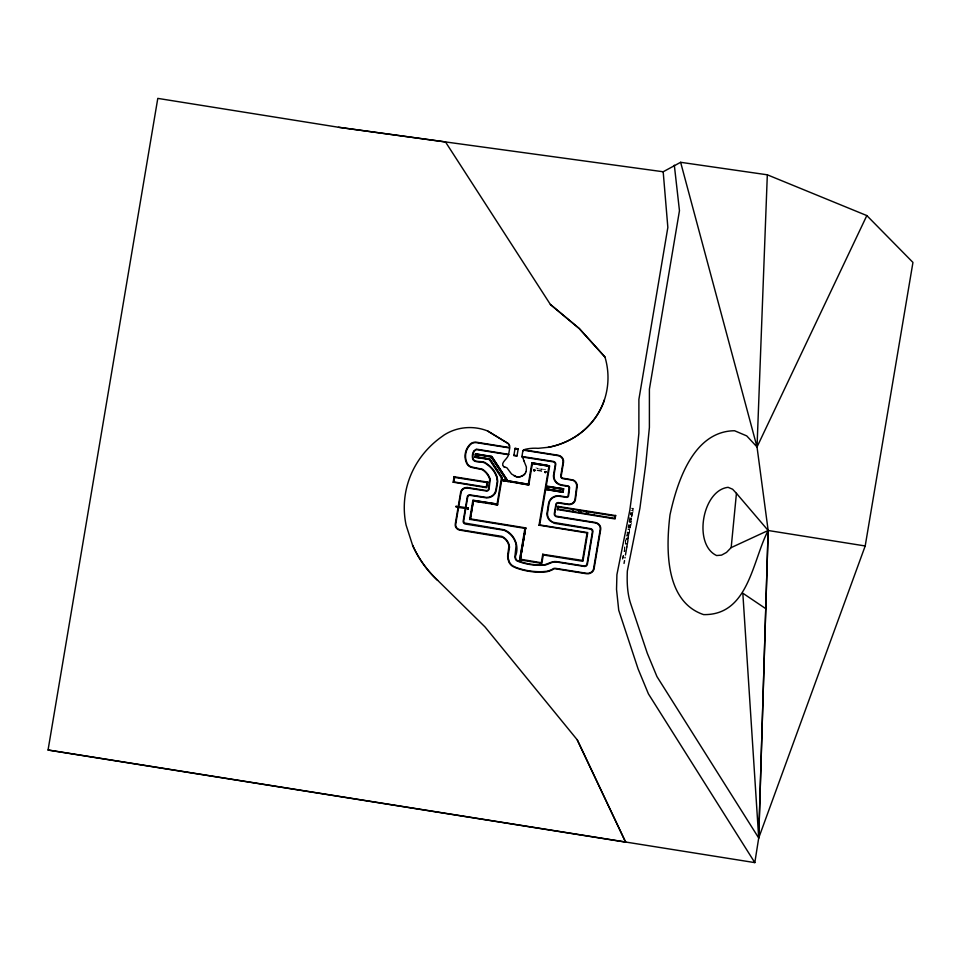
<?xml version="1.0" encoding="UTF-8"?>
<svg xmlns="http://www.w3.org/2000/svg" width="961" height="961" viewBox="0 0 961 961"><rect width="100%" height="100%" fill="white"/><g stroke="black" fill="none" stroke-linecap="round" stroke-linejoin="round"><path stroke-width="0.72" stroke-dasharray="4.8 3.6" d="M628.71 524.682L630.428 525.487L628.626 525.199L628.17 527.841C631.629 529.715 632.65 517.486 629.575 517.883M627.065 544.262L625.263 543.974L625.299 543.289L627.101 543.578M630.224 514.76L632.026 515.048C629.911 522.904 635.93 506.267 631.269 507.925M626.332 538.316L626.248 539.253L628.05 539.541L628.134 538.604L626.236 538.785L628.134 538.604M624.35 549.32L624.806 546.725M628.866 533.091L627.125 532.466L628.926 532.754L627.941 539.349M627.149 533.139L627.293 532.082L629.239 532.562L630.332 524.382L628.95 533.427L627.125 532.466M630.8 522.316L630.993 520.802L630.824 522.52L629.023 522.231M628.506 525.138L628.17 527.709L629.972 527.997M632.026 515.048L631.677 516.694L633.071 508.213M629.287 521.342C629.131 514.712 634.224 523.132 629.203 521.787M626.644 536.899L628.446 537.187L629.239 532.562M623.965 551.206L625.863 550.869M545.716 469.713L535.866 467.923M624.638 548.443L624.23 550.881L624.59 548.527M622.608 559.194L623.257 555.278M625.395 542.605L626.055 538.653M625.263 543.974L625.863 540.346M627.857 538.941L628.386 535.926L626.608 535.637M623.257 557.092L622.872 558.99M624.194 551.614L624.902 547.41M629.972 528.13L630.428 525.487M537.199 468.656L544.262 469.761M537.103 470.097L545.572 471.419M537.019 470.602L542.665 471.479M631.245 508.177L633.047 508.465M630.836 510.291L632.638 510.579M630.548 512.453L632.35 512.742M630.368 513.102L632.17 513.39M630.584 513.582L632.386 513.871M630.248 513.835L632.05 514.123M630.5 514.123L632.302 514.399M629.539 518.015L631.341 518.303M629.623 519.192L631.425 519.469M629.107 520.538L631.041 520.898M628.999 521.282L631.089 521.631M629.131 521.583L631.005 522.075M628.134 526.4L629.935 526.688M628.05 526.916L629.863 527.205M627.989 528.922L629.791 529.211M627.893 529.559L629.695 529.847M628.854 534.833L627.053 534.544L627.437 532.274M626.98 535.001L628.782 535.289M626.68 535.121L628.482 535.409M631.377 518.159L631.497 519M628.926 532.754L628.95 533.427M628.41 535.926L628.446 537.187M622.92 557.728L623.269 555.638L622.92 557.728"/><path stroke-width="1.44" d="M412.617 545.343L412.617 545.259A113.038 105.95 5.4 0 0 437.555 580.228L437.555 580.312A113.038 105.95 5.4 0 1 412.617 545.343L406.095 525.078A95.836 89.829 5.4 0 1 443.225 435.693L443.225 435.609A45.647 42.789 5.4 0 1 487.611 430.972L506.891 442.697A4.745 4.445 5.4 0 1 509.57 446.084L509.63 447.586L476.716 442.252A7.568 7.087 5.4 0 0 469.545 444.763L467.635 447.261A18.968 17.779 5.4 0 0 465.484 460.043L466.481 463.01A7.808 7.328 5.4 0 0 472.512 467.623L482.242 469.629A18.824 17.646 5.4 0 1 489.726 479.179L488.596 489.005A1.958 1.838 5.4 0 1 486.638 490.578L467.214 487.503M338.488 127.26L663.186 171.767L680.628 162.301L757.028 446.973L768.163 530.496L758.709 837.992L754.817 862.618L48.062 749.976L157.796 98.382L338.488 127.26L445.508 141.964L550.377 304.457L579.267 328.602L604.986 356.999M767.322 174.806L866.834 215.576L912.95 262.425L865.2 545.968L768.163 530.496L731.177 547.602L726.492 552.431L721.519 555.134L716.618 555.542C692.893 544.515 702.275 490.218 728.102 487.323L732.618 489.233L736.438 493.341L768.163 530.496C752.295 560.84 748.619 615.424 703.596 614.608C664.676 601.478 665.961 548.118 669.997 514.856C677.157 481.809 693.422 431.141 734.564 430.744L746.733 435.91L757.028 446.973L767.322 174.806L680.628 162.301M502.795 465.22C501.582 461.977 507.624 458.721 508.597 454.721L476.428 449.604L474.362 451.033A11.172 10.475 5.4 0 0 473.365 459.502C476.38 463.13 483.119 460.007 486.602 463.61A26.62 24.95 5.4 0 1 497.173 477.124L497.738 481.401L496.332 490.038A9.766 9.154 5.4 0 1 486.554 497.894L470.097 495.359A2.054 1.922 5.4 0 0 467.743 496.921L463.67 521.03L464.319 522.964L504.285 529.811C514.411 533.884 519.721 546.052 515.444 556.287C515.3 558.329 516.321 560.671 518.556 561.044A57.912 54.272 5.4 0 0 539.638 564.864C545.836 566.317 550.785 560.623 556.767 561.608L584.168 565.969M487.768 481.917L486.795 487.756L453.172 482.182M454 477.317L454.625 477.209L453.844 481.917L486.29 487.095L487.071 482.374M453.148 482.386L454.121 476.548M489.533 459.562L474.842 457.22L489.894 459.046L502.147 477.545M472.764 500.981L497.546 504.933L502.122 477.761L489.882 459.25L474.926 456.655M470.361 518.868L525.619 527.889L520.213 559.963L525.643 527.685L524.922 528.358L469.665 519.336M469.641 519.553L472.884 500.2L497.666 504.153M487.611 430.972L506.891 442.781A4.745 4.445 5.4 0 1 509.558 446.168L509.57 446.084M489.882 459.25L484.152 458.133M491.359 457.184L507.06 480.908M508.285 481.677L491.744 456.451L476.764 454.06M472.86 500.417L497.065 504.057M497.546 504.933L491.876 503.816M501.666 480.404L528.802 484.945L532.394 463.502L548.959 466.145M501.762 479.839L528.298 484.284L531.889 462.842L547.626 465.352M502.122 477.761L501.51 477.665L497.041 504.273M505.042 467.418L504.093 466.842L506.867 467.731L511.576 474.037L516.381 476.788A8.613 8.072 5.4 0 0 525.247 473.389L526.244 471.395M508.597 454.721L509.726 447.97L476.644 442.697A7.087 6.643 5.4 0 0 469.917 445.063L468.055 447.502A18.487 17.322 5.4 0 0 465.953 459.947L466.926 462.842A7.34 6.871 5.4 0 0 472.608 467.178L482.518 469.244A19.316 18.103 5.4 0 1 490.194 479.058L489.101 488.729A2.439 2.294 5.4 0 1 486.278 490.999L467.178 487.96A5.802 5.442 5.4 0 0 461.088 492.464L455.742 524.189A5.093 4.769 5.4 0 0 460.319 529.739L501.894 536.37A13.79 12.925 5.4 0 1 509.534 547.097L508.213 555.134A14.655 13.73 5.4 0 0 508.297 558.449L509.258 561.729A10.955 10.271 5.4 0 0 512.79 565.897L515.949 567.41A65.216 61.12 5.4 0 0 542.388 571.675L546.449 571.327A20.181 18.92 5.4 0 0 548.983 570.678L550.617 570.077A20.181 18.92 5.4 0 0 553.668 568.492L553.92 568.383A5.418 5.081 5.4 0 1 555.782 568.383L586.486 573.273A6.307 5.91 5.4 0 0 593.49 569.248L600.289 528.934A6.054 5.67 5.4 0 0 595.183 522.904L556.335 516.718A3.123 2.931 5.4 0 1 554.317 513.474L555.938 504.008A2.583 2.415 5.4 0 1 558.713 502.603L568.095 504.105A6.042 5.658 5.4 0 0 575.062 498.963L576.648 486.47A6.259 5.862 5.4 0 0 572.456 480.164L562.75 478.626A2.595 2.427 5.4 0 1 560.756 475.851L563.05 462.241A6.09 5.706 5.4 0 0 558.185 455.694L523.421 450.156M508.657 454.361L476.428 449.135L473.941 450.793A11.664 10.931 5.4 0 0 472.896 459.634C475.743 463.658 482.758 460.391 486.326 463.983A26.139 24.493 5.4 0 1 496.705 477.257L497.257 481.377L495.852 489.978A9.274 8.697 5.4 0 1 486.554 497.438L469.845 494.867A2.547 2.39 5.4 0 0 467.334 496.549L463.154 521.306A2.931 2.739 5.4 0 0 463.358 522.364L463.514 522.688A2.931 2.739 5.4 0 0 465.256 524.033L504.117 530.256L506.471 531.481A20.613 19.316 5.4 0 1 516.129 545.043L515.048 555.386A7.844 7.364 5.4 0 0 515.372 558.906A4.132 3.868 5.4 0 0 516.838 560.792L518.387 561.464A58.393 54.729 5.4 0 0 542.064 565.284C547.302 565.885 551.518 560.996 556.707 562.053L584.48 566.461A2.919 2.739 5.4 0 0 587.351 564.527L592.925 531.433A2.919 2.739 5.4 0 0 590.835 528.706L552.959 522.279A9.958 9.334 5.4 0 1 547.458 513.474L548.959 503.876A9.418 8.829 5.4 0 1 558.401 496.164L566.666 497.39A1.898 1.778 5.4 0 0 568.54 496.08L569.597 487.78A2.006 1.874 5.4 0 0 568.155 485.966L561.272 484.861A9.418 8.829 5.4 0 1 553.896 475.875L555.794 464.259A2.979 2.787 5.4 0 0 553.32 461.388L521.943 456.475M507.852 481.029L491.744 456.451M513.931 455.202L517.054 455.694M514.988 448.895L518.111 449.4M515.072 448.367L518.183 448.943L515.072 448.367L513.847 455.646L516.97 456.151L518.195 448.859M513.859 475.611L516.393 476.704A8.613 8.072 5.4 0 0 525.259 473.305M523.613 450L522.88 450.853L524.994 449.376A40.278 37.755 5.4 0 1 538.184 448.331L548.034 447.321A75.078 70.369 5.4 0 0 604.373 399.92L604.373 400.004A75.078 70.369 5.4 0 1 548.022 447.406M522.4 457.256L523.048 457.929M523.949 449.868L558.281 455.25A6.559 6.15 5.4 0 1 563.53 462.301L561.212 476.175A2.102 1.97 5.4 0 0 562.858 478.182L573.321 480.019A6.739 6.319 5.4 0 1 577.141 486.518L575.387 500.008A6.535 6.114 5.4 0 1 569.092 504.633L558.329 503.023A2.09 1.958 5.4 0 0 556.395 504.189L554.797 513.546A2.643 2.475 5.4 0 0 556.227 516.177L595.279 522.46A6.535 6.126 5.4 0 1 600.769 528.97L593.97 569.368A6.787 6.367 5.4 0 1 586.426 573.729L555.722 568.828A4.949 4.637 5.4 0 0 554.016 568.84L553.944 568.876A20.674 19.376 5.4 0 1 550.821 570.498L549.151 571.11A20.674 19.376 5.4 0 1 546.557 571.771L542.412 572.131A65.696 61.576 5.4 0 1 515.781 567.831L512.501 566.269A11.436 10.727 5.4 0 1 508.813 561.909L507.816 558.521M523.853 460.812L523.865 460.727A5.958 5.586 5.4 0 1 523.481 459.55L523.24 458.049M543.289 554.761L541.848 563.41L519.613 559.867L520.237 559.758M520.321 556.359L525.619 527.889M542.785 554.101L541.343 562.75L520.333 559.194M528.802 484.945L515.961 482.686M528.898 484.38L509.33 481.053M524.922 528.358L525.547 528.25L520.309 559.398M531.889 462.842L549.632 465.893L539.698 524.934L587.76 532.598L582.931 561.296L542.665 554.881M550.377 304.457L579.279 328.518L604.974 357.084A80.652 75.595 5.4 0 1 604.373 400.004M587.243 532.983L539.013 525.186M549.98 489.425L545.776 488.753L545.656 489.521L563.086 492.296L563.675 488.717M545.776 488.753L562.569 491.648L562.978 489.185L546.148 486.494L562.221 488.488M546.148 486.494L562.954 489.389M546.244 485.942L563.651 488.921M549.055 465.58L539.001 525.403M615.677 515.384L615.088 518.964L557.428 509.558M557.404 509.774L557.993 506.183M614.98 515.853L614.584 518.315L558.113 509.102M558.101 509.306L558.497 506.843M563.086 492.296L545.68 489.317M542.761 554.317L582.438 560.419M587.087 532.85L582.426 560.635M577.237 739.826L625.575 842.028L577.237 739.826L484.969 626.884L437.555 580.228M768.163 530.496L758.709 837.992L656.952 676.58L647.282 653.228L630.572 603.364C627.197 592.973 626.884 581.813 627.341 570.978L639.894 508.285L645.768 464.283L649.396 427.453L649.408 389.145L679.463 210.687L674.322 165.184M731.177 547.602L736.438 493.341M626.8 547.025L625.455 555.014M539.638 564.864L539.89 563.098M545.8 471.683L544.911 472.115M470.434 518.52L473.148 502.339M474.818 457.436L475.407 453.844L491.72 456.655M475.515 456.968L475.911 454.505L492.152 457.304M470.337 519.084L473.389 500.861L483.347 502.447M522.892 450.769L521.859 456.931L553.236 461.845A2.439 2.282 5.4 0 1 555.266 464.475L553.416 475.863A9.91 9.286 5.4 0 0 561.164 485.305L567.831 486.362A1.514 1.417 5.4 0 1 569.104 487.96L568.107 495.78A1.405 1.321 5.4 0 1 566.485 496.909L558.413 495.708A9.898 9.286 5.4 0 0 548.479 503.816L546.965 513.45A10.439 9.79 5.4 0 0 549.86 520.658L554.305 523.325L590.39 529.079L591.976 530.004L592.408 531.709L586.955 564.107L585.982 565.585L584.192 565.969M519.613 559.867L524.946 528.154M627.953 540.25L626.812 546.929M624.037 563.434L624.53 560.587M526.232 471.479L526.376 466.95L523.865 460.727M865.2 545.968L758.709 837.992L742.829 593.213L765.761 608.661M533.535 470.397L534.28 469.557L534.869 470.506M534.772 470.109L533.703 470.013M545.019 471.515L545.367 472.824L545.932 471.599M573.02 511.06L573.621 511.264M573.068 510.904L573.381 510.771M578.726 511.636L579.219 511.961M586.102 513.126L586.775 513.174M587.976 513.594L588.456 513.21M594.198 514.207L594.21 514.363M467.046 508.705L467.526 507.937M468.271 508.453L467.214 508.333M757.028 446.973L866.834 215.576M625.07 557.32L624.962 557.945M534.724 470.458L533.691 470.373M544.863 471.839L545.44 471.959M545.896 472.091L544.971 472.019M580.552 512.093L580.588 512.237M467.514 507.985L467.635 509.402L467.803 507.949M468.223 508.813L467.19 508.693M533.968 469.629L534.796 470.193C534.688 472.5 532.442 469.424 534.58 469.941M580.852 511.961L581.009 511.889M586.462 512.838L586.414 513.462L586.727 512.874M467.442 508.213L468.103 508.285M475.311 454.409L481.533 455.394M484.344 455.85L487.155 456.295M531.793 463.406L547.578 465.929M476.968 456.98L481.281 457.664M503.083 480.056L507.876 480.824M503.096 480.632L507.384 481.317M510.243 481.773L513.102 482.23M552.779 489.87L563.194 491.527M454.097 476.764L487.744 482.122M454.601 477.413L487.047 482.59M557.969 506.399L615.653 515.589M558.473 507.06L614.956 516.057M486.194 502.903L489.029 503.36M458.721 506.519L465.448 507.588M458.577 507.42L465.304 508.489M48.05 750.06L625.563 842.112M504.081 466.926L503.984 466.77A3.94 3.688 5.4 0 1 503.168 465.977M490.927 456.535L507.48 481.545M503.876 480.392L504.297 481.041M489.089 459.13L501.978 478.614M754.817 862.618L648.423 693.878L638.092 668.916L618.728 610.223L616.53 589.369L616.914 574.654L629.827 510.171L635.473 467.875L638.873 433.243L638.897 399.356L667.847 227.421L663.186 171.767M468.235 508.201L468.367 508.862M507.816 558.497A15.1 14.151 5.4 0 1 507.72 555.086L508.922 546.052A13.298 12.469 5.4 0 0 502.687 537.307L459.526 530.076A5.574 5.225 5.4 0 1 455.25 524.129L460.619 492.38A6.283 5.886 5.4 0 1 467.214 487.503M456.007 506.351C455.886 508.862 458.457 505.474 456.007 506.351"/></g></svg>
